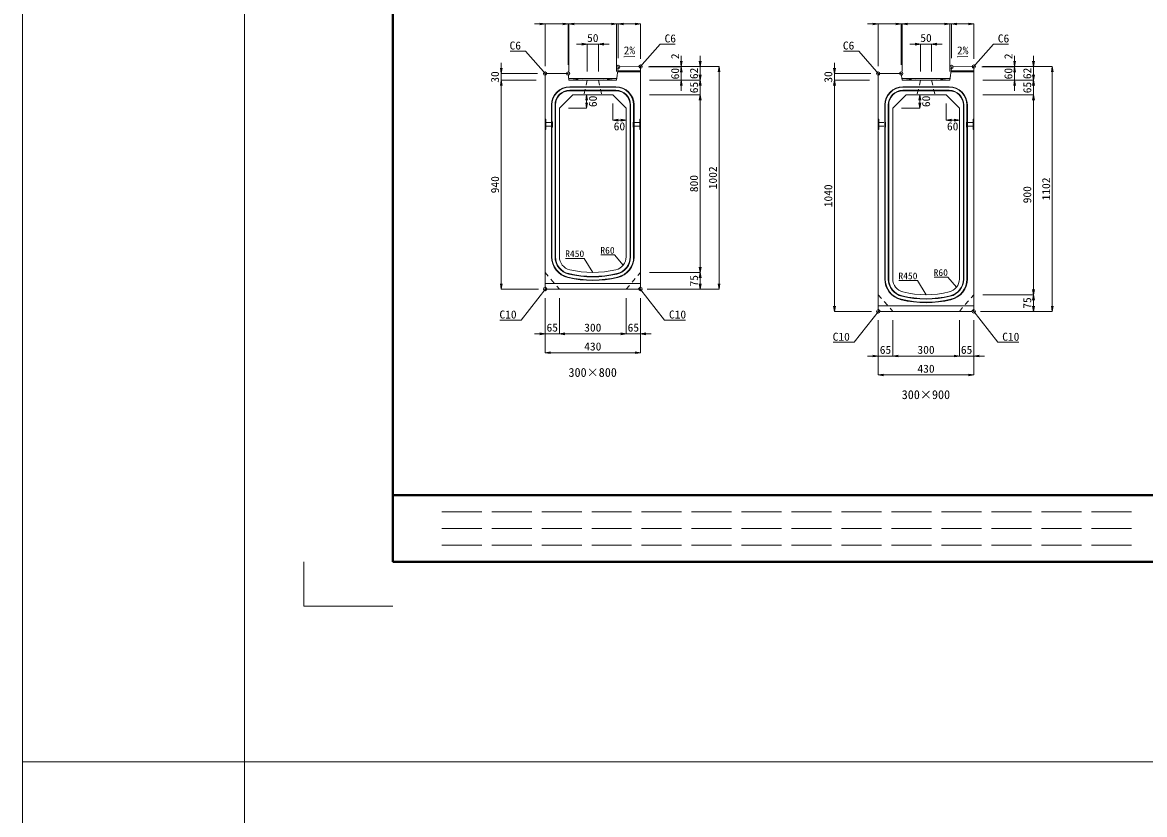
# Model space of a CAD drawing. Units: millimetres at full size. Extents: x -1267 to 18002, y -8037 to 14483.
# Drawn here: x -1267 to 3784, y -934 to 2631 of the extents above; entities that cross this region are included whole.
import ezdxf
from ezdxf.enums import TextEntityAlignment as Align

# ---------------------------------------------------------------- set-up
doc = ezdxf.new("R2010")
doc.units = ezdxf.units.MM
doc.header["$LTSCALE"] = 30
doc.header["$PDMODE"] = 32
doc.header["$PDSIZE"] = 15
doc.linetypes.add('DASHED', pattern=[7.5, 6, -1.5])
doc.linetypes.add('USER1', pattern=[1.35, 0.75, -0.6])
for name, color, linetype, lineweight in [('0_2', 5, 'Continuous', 13), ('Defpoints_3', 1, 'Continuous', 13), ('インサート', 3, 'USER1', 9), ('図枠', 7, 'Continuous', 5), ('寸法線', 7, 'Continuous', 13), ('引出線', 4, 'Continuous', 13), ('排水孔', 30, 'USER1', 9), ('本体', 2, 'Continuous', 13), ('目地', 132, 'Continuous', 5), ('補助線', 8, 'Continuous', 13)]:
    doc.layers.add(name, color=color, linetype=linetype, lineweight=lineweight)
doc.layers.add('文字', color=7, linetype='Continuous')
doc.styles.add('ＭＳ 明朝', font='')
doc.styles.get('ＭＳ 明朝').set_extended_font_data('MS Mincho')

# ---------------------------------------------------------------- blocks, each defined once
blk = doc.blocks.new('open_arrow')
at = {"color": 0, "linetype": 'Continuous', "lineweight": -2}
blk.add_lwpolyline([(7.5, 1.25), (0, 0), (7.5, -1.25)], dxfattribs=at)

msp = doc.modelspace()

# ---------------------------------------------------------------- linework, layer by layer
at = {"layer": '0_2'}
for p, q in [((-1267.22, 14483.45), (-1267.22, -8037.05)), ((-267.22, 14483.45), (-267.22, -8037.05)), ((-1267.22, -696.88), (18001.66, -696.88))]:
    msp.add_line(p, q, dxfattribs=at)
at = {"layer": 'Defpoints_3'}
for p, q in [((0, 203.2), (0, 3.2)), ((0, 3.2), (400, 3.2))]:
    msp.add_line(p, q, dxfattribs=at)
at = {"layer": 'インサート'}
for p, q in [((1088.2, 2181.36), (1115.2, 2181.36)), ((1088.2, 2181.36), (1088.2, 2164.36)), ((1118.2, 2185.36), (1115.2, 2185.36)), ((1115.2, 2185.36), (1115.2, 2160.36)), ((1118.2, 2160.36), (1118.2, 2185.36)), ((1481.8, 2185.36), (1484.8, 2185.36)), ((1481.8, 2160.36), (1481.8, 2185.36)), ((1484.8, 2185.36), (1484.8, 2160.36)), ((1511.8, 2181.36), (1484.8, 2181.36)), ((1511.8, 2181.36), (1511.8, 2164.36)), ((2588.2, 2181.36), (2615.2, 2181.36)), ((2588.2, 2181.36), (2588.2, 2164.36)), ((2618.2, 2185.36), (2615.2, 2185.36)), ((2615.2, 2185.36), (2615.2, 2160.36)), ((2618.2, 2160.36), (2618.2, 2185.36)), ((2981.8, 2185.36), (2984.8, 2185.36)), ((2981.8, 2160.36), (2981.8, 2185.36)), ((2984.8, 2185.36), (2984.8, 2160.36)), ((3011.8, 2181.36), (2984.8, 2181.36)), ((3011.8, 2181.36), (3011.8, 2164.36)), ((1088.2, 2164.36), (1115.2, 2164.36)), ((1115.2, 2160.36), (1118.2, 2160.36)), ((1484.8, 2160.36), (1481.8, 2160.36)), ((1511.8, 2164.36), (1484.8, 2164.36)), ((2588.2, 2164.36), (2615.2, 2164.36)), ((2615.2, 2160.36), (2618.2, 2160.36)), ((2984.8, 2160.36), (2981.8, 2160.36)), ((3011.8, 2164.36), (2984.8, 2164.36))]:
    msp.add_line(p, q, dxfattribs=at)
at = {"layer": '図枠', "lineweight": 40}
for p, q in [((400, 203.2), (400, 5743.2)), ((400, 503.2), (8200, 503.2)), ((400, 203.2), (8200, 203.2))]:
    msp.add_line(p, q, dxfattribs=at)
at = {"layer": '図枠', "linetype": 'DASHED', "lineweight": 9}
for p, q in [((3725, 428.2), (600, 428.2)), ((3725, 353.2), (600, 353.2)), ((3725, 278.2), (600, 278.2))]:
    msp.add_line(p, q, dxfattribs=at)
at = {"layer": '寸法線'}
for p, q in [((1037, 2624.6), (1188.75, 2624.6)), ((1085, 2434.86), (1085, 2624.6)), ((1140.75, 2624.6), (1240.5, 2624.6)), ((1188.75, 2440.86), (1188.75, 2624.6)), ((1188.75, 2440.86), (1188.75, 2624.6)), ((1192.5, 2410.86), (1192.5, 2624.6)), ((1192.5, 2624.6), (1407.5, 2624.6)), ((1192.5, 2410.86), (1192.5, 2624.6)), ((1359.5, 2624.6), (1463, 2624.6)), ((1407.5, 2410.86), (1407.5, 2624.6)), ((1407.5, 2410.86), (1407.5, 2624.6)), ((1415, 2470.86), (1415, 2624.6)), ((1415, 2624.6), (1515, 2624.6)), ((1415, 2470.86), (1415, 2624.6)), ((1515, 2466.86), (1515, 2624.6)), ((2537, 2624.6), (2688.75, 2624.6)), ((2585, 2434.86), (2585, 2624.6)), ((2640.75, 2624.6), (2740.5, 2624.6)), ((2688.75, 2440.86), (2688.75, 2624.6)), ((2688.75, 2440.86), (2688.75, 2624.6)), ((2692.5, 2410.86), (2692.5, 2624.6)), ((2692.5, 2624.6), (2907.5, 2624.6)), ((2692.5, 2410.86), (2692.5, 2624.6)), ((2859.5, 2624.6), (2963, 2624.6)), ((2907.5, 2410.86), (2907.5, 2624.6)), ((2907.5, 2410.86), (2907.5, 2624.6)), ((2915, 2470.86), (2915, 2624.6)), ((2915, 2624.6), (3015, 2624.6)), ((2915, 2470.86), (2915, 2624.6)), ((3015, 2466.86), (3015, 2624.6)), ((1227, 2533.41), (1373, 2533.41)), ((1275, 2410.86), (1275, 2533.41)), ((1325, 2410.86), (1325, 2533.41)), ((2727, 2533.41), (2873, 2533.41)), ((2775, 2410.86), (2775, 2533.41)), ((2825, 2410.86), (2825, 2533.41)), ((1698.51, 2382.86), (1698.51, 2480.86)), ((1783.51, 2322.86), (1783.51, 2480.86)), ((3198.51, 2382.86), (3198.51, 2480.86)), ((3283.51, 2322.86), (3283.51, 2480.86)), ((887.87, 2322.86), (887.87, 2448.86)), ((1550.92, 2430.86), (1698.51, 2430.86)), ((1550.92, 2430.86), (1698.51, 2430.86)), ((1555, 2432.86), (1783.51, 2432.86)), ((1555, 2432.86), (1868.51, 2432.86)), ((1555, 2432.86), (1698.51, 2432.86)), ((1698.51, 2322.86), (1698.51, 2430.86)), ((1868.51, 1430.86), (1868.51, 2432.86)), ((2387.87, 2322.86), (2387.87, 2448.86)), ((3050.92, 2430.86), (3198.51, 2430.86)), ((3050.92, 2430.86), (3198.51, 2430.86)), ((3055, 2432.86), (3283.51, 2432.86)), ((3055, 2432.86), (3368.51, 2432.86)), ((3055, 2432.86), (3198.51, 2432.86)), ((3198.51, 2322.86), (3198.51, 2430.86)), ((3368.51, 1330.86), (3368.51, 2432.86)), ((1051, 2400.86), (887.87, 2400.86)), ((1783.51, 2257.86), (1783.51, 2418.86)), ((2551, 2400.86), (2387.87, 2400.86)), ((3283.51, 2257.86), (3283.51, 2418.86)), ((887.87, 1430.86), (887.87, 2370.86)), ((1045, 2370.86), (887.87, 2370.86)), ((1045, 2370.86), (887.87, 2370.86)), ((1555, 2370.86), (1783.51, 2370.86)), ((1555, 2370.86), (1783.51, 2370.86)), ((1555, 2370.86), (1698.51, 2370.86)), ((2387.87, 1330.86), (2387.87, 2370.86)), ((2545, 2370.86), (2387.87, 2370.86)), ((2545, 2370.86), (2387.87, 2370.86)), ((3055, 2370.86), (3283.51, 2370.86)), ((3055, 2370.86), (3283.51, 2370.86)), ((3055, 2370.86), (3198.51, 2370.86)), ((1272.17, 2245.86), (1272.17, 2305.86)), ((1555, 2305.86), (1783.51, 2305.86)), ((1555, 2305.86), (1783.51, 2305.86)), ((1783.51, 1505.86), (1783.51, 2305.86)), ((2772.17, 2245.86), (2772.17, 2305.86)), ((3055, 2305.86), (3283.51, 2305.86)), ((3055, 2305.86), (3283.51, 2305.86)), ((3283.51, 1405.86), (3283.51, 2305.86)), ((1190, 2245.86), (1272.17, 2245.86)), ((1390, 2265.86), (1390, 2191.63)), ((2690, 2245.86), (2772.17, 2245.86)), ((2890, 2265.86), (2890, 2191.63)), ((1390, 2191.63), (1450, 2191.63)), ((2890, 2191.63), (2950, 2191.63)), ((1555, 1505.86), (1783.51, 1505.86)), ((1555, 1505.86), (1783.51, 1505.86)), ((1783.51, 1430.86), (1783.51, 1505.86)), ((1055, 1430.86), (887.87, 1430.86)), ((1545, 1430.86), (1783.51, 1430.86)), ((1545, 1430.86), (1868.51, 1430.86)), ((1085, 1390.86), (1085, 1229.7)), ((1085, 1390.86), (1085, 1144.7)), ((1150, 1390.86), (1150, 1229.7)), ((1150, 1390.86), (1150, 1229.7)), ((1450, 1390.86), (1450, 1229.7)), ((1450, 1390.86), (1450, 1229.7)), ((1515, 1390.86), (1515, 1229.7)), ((1515, 1390.86), (1515, 1144.7)), ((3055, 1405.86), (3283.51, 1405.86)), ((3055, 1405.86), (3283.51, 1405.86)), ((3283.51, 1330.86), (3283.51, 1405.86)), ((2555, 1330.86), (2387.87, 1330.86)), ((3045, 1330.86), (3283.51, 1330.86)), ((3045, 1330.86), (3368.51, 1330.86)), ((2585, 1290.86), (2585, 1129.7)), ((2585, 1290.86), (2585, 1044.7)), ((2650, 1290.86), (2650, 1129.7)), ((2650, 1290.86), (2650, 1129.7)), ((2950, 1290.86), (2950, 1129.7)), ((2950, 1290.86), (2950, 1129.7)), ((3015, 1290.86), (3015, 1129.7)), ((3015, 1290.86), (3015, 1044.7)), ((1037, 1229.7), (1198, 1229.7)), ((1150, 1229.7), (1450, 1229.7)), ((1402, 1229.7), (1563, 1229.7)), ((1085, 1144.7), (1515, 1144.7)), ((2537, 1129.7), (2698, 1129.7)), ((2650, 1129.7), (2950, 1129.7)), ((2902, 1129.7), (3063, 1129.7)), ((2585, 1044.7), (3015, 1044.7))]:
    msp.add_line(p, q, dxfattribs=at)
at = {"layer": '引出線'}
for points in [[(1512, 2429.8), (1603.03, 2534.12), (1671.38, 2534.12)], [(3012, 2429.8), (3103.03, 2534.12), (3171.38, 2534.12)], [(1088, 2397.86), (996.97, 2502.18), (928.62, 2502.18)], [(1439.91, 2476.3), (1488.62, 2477.27), (1439.88, 2476.3)], [(2588, 2397.86), (2496.97, 2502.18), (2428.62, 2502.18)], [(2939.91, 2476.3), (2988.62, 2477.27), (2939.88, 2476.3)], [(1300, 1505.86), (1261.49, 1569.41), (1177.31, 1569.41)], [(1437.07, 1539.18), (1398.48, 1584.58), (1336.25, 1584.58)], [(2800, 1405.86), (2761.49, 1469.41), (2677.31, 1469.41)], [(2937.07, 1439.18), (2898.48, 1484.58), (2836.25, 1484.58)], [(1090, 1435.86), (977.02, 1291.43), (882.35, 1291.43)], [(1510, 1435.86), (1622.98, 1291.43), (1717.65, 1291.43)], [(2590, 1335.86), (2477.02, 1191.43), (2382.35, 1191.43)], [(3010, 1335.86), (3122.98, 1191.43), (3217.65, 1191.43)]]:
    msp.add_lwpolyline(points, dxfattribs=at)
at = {"layer": '排水孔'}
for p, q in [((1275, 2370.86), (1191.5, 2378.86)), ((1325, 2370.86), (1408.5, 2378.86)), ((2775, 2370.86), (2691.5, 2378.86)), ((2825, 2370.86), (2908.5, 2378.86)), ((1275, 2370.86), (1260, 2305.86)), ((1325, 2370.86), (1340, 2305.86)), ((2775, 2370.86), (2760, 2305.86)), ((2825, 2370.86), (2840, 2305.86))]:
    msp.add_line(p, q, dxfattribs=at)
at = {"layer": '本体'}
for p, q in [((1407.5, 2370.86), (1414.36, 2425.71)), ((1509, 2432.74), (1420.19, 2430.96)), ((1509, 2432.74), (1515, 2426.86)), ((1515, 1440.86), (1515, 2426.86)), ((2907.5, 2370.86), (2914.36, 2425.71)), ((3009, 2432.74), (2920.19, 2430.96)), ((3009, 2432.74), (3015, 2426.86)), ((3015, 1340.86), (3015, 2426.86)), ((1091, 2400.86), (1085, 2394.86)), ((1085, 2394.86), (1085, 1440.86)), ((1091, 2400.86), (1188.75, 2400.86)), ((1192.5, 2370.86), (1188.75, 2400.86)), ((2591, 2400.86), (2585, 2394.86)), ((2585, 2394.86), (2585, 1340.86)), ((2591, 2400.86), (2688.75, 2400.86)), ((2692.5, 2370.86), (2688.75, 2400.86)), ((1192.5, 2370.86), (1407.5, 2370.86)), ((2692.5, 2370.86), (2907.5, 2370.86)), ((1150, 2245.86), (1210, 2305.86)), ((1210, 2305.86), (1390, 2305.86)), ((1390, 2305.86), (1450, 2245.86)), ((2650, 2245.86), (2710, 2305.86)), ((2710, 2305.86), (2890, 2305.86)), ((2890, 2305.86), (2950, 2245.86)), ((1150, 2245.86), (1150, 1576.39)), ((1450, 1576.39), (1450, 2245.86)), ((2650, 2245.86), (2650, 1476.39)), ((2950, 1476.39), (2950, 2245.86)), ((1085, 1440.86), (1095, 1430.86)), ((1095, 1430.86), (1505, 1430.86)), ((1505, 1430.86), (1515, 1440.86)), ((2585, 1340.86), (2595, 1330.86)), ((2595, 1330.86), (3005, 1330.86)), ((3005, 1330.86), (3015, 1340.86))]:
    msp.add_line(p, q, dxfattribs=at)
at = {"layer": '本体', "lineweight": 9}
for p, q in [((1191.5, 2378.86), (1408.5, 2378.86)), ((2691.5, 2378.86), (2908.5, 2378.86)), ((1085, 2197.36), (1088.2, 2195.36)), ((1088.2, 2195.36), (1088.2, 2150.36)), ((1515, 2197.36), (1511.8, 2195.36)), ((1511.8, 2195.36), (1511.8, 2150.36)), ((2585, 2197.36), (2588.2, 2195.36)), ((2588.2, 2195.36), (2588.2, 2150.36)), ((3015, 2197.36), (3011.8, 2195.36)), ((3011.8, 2195.36), (3011.8, 2150.36)), ((1088.2, 2150.36), (1085, 2148.36)), ((1511.8, 2150.36), (1515, 2148.36)), ((2588.2, 2150.36), (2585, 2148.36)), ((3011.8, 2150.36), (3015, 2148.36)), ((1085, 1455.86), (1515, 1455.86)), ((2585, 1355.86), (3015, 1355.86))]:
    msp.add_line(p, q, dxfattribs=at)
at = {"layer": '本体', "linetype": 'USER1', "lineweight": 9}
for p, q in [((1085, 1505.86), (1150, 1430.86)), ((1450, 1430.86), (1515, 1505.86)), ((2585, 1405.86), (2650, 1330.86)), ((2950, 1330.86), (3015, 1405.86))]:
    msp.add_line(p, q, dxfattribs=at)
at = {"layer": '本体'}
for centre, radius, start, end in [((1420.31, 2424.96), 6, 91.14576, 172.87498), ((2920.31, 2424.96), 6, 91.14576, 172.87498), ((1210, 1576.39), 60, 180, 256.65764), ((1390, 1576.39), 60, 283.34236, 0), ((1300, 1955.86), 450, 256.65764, 283.34236), ((2710, 1476.39), 60, 180, 256.65764), ((2890, 1476.39), 60, 283.34236, 0), ((2800, 1855.86), 450, 256.65764, 283.34236)]:
    msp.add_arc(centre, radius, start, end, dxfattribs=at)
at = {"layer": '目地'}
for p, q in [((1515, 2408.86), (1412.25, 2408.86)), ((1515, 2412.86), (1412.75, 2412.86)), ((3015, 2408.86), (2912.25, 2408.86)), ((3015, 2412.86), (2912.75, 2412.86)), ((1404, 2341.86), (1196, 2341.86)), ((1404, 2339.86), (1196, 2339.86)), ((1404, 2325.86), (1196, 2325.86)), ((1404, 2323.86), (1196, 2323.86)), ((2904, 2341.86), (2696, 2341.86)), ((2904, 2339.86), (2696, 2339.86)), ((2904, 2325.86), (2696, 2325.86)), ((2904, 2323.86), (2696, 2323.86)), ((1114, 2259.86), (1114, 1576.39)), ((1116, 2259.86), (1116, 1576.39)), ((1130, 2259.86), (1130, 1576.39)), ((1132, 2259.86), (1132, 1576.39)), ((1468, 1576.39), (1468, 2259.86)), ((1470, 1576.39), (1470, 2259.86)), ((1484, 1576.39), (1484, 2259.86)), ((1486, 1576.39), (1486, 2259.86)), ((2614, 2259.86), (2614, 1476.39)), ((2616, 2259.86), (2616, 1476.39)), ((2630, 2259.86), (2630, 1476.39)), ((2632, 2259.86), (2632, 1476.39)), ((2968, 1476.39), (2968, 2259.86)), ((2970, 1476.39), (2970, 2259.86)), ((2984, 1476.39), (2984, 2259.86)), ((2986, 1476.39), (2986, 2259.86))]:
    msp.add_line(p, q, dxfattribs=at)
for centre, radius, start, end in [((1196, 2259.86), 82, 90, 180), ((1196, 2259.86), 80, 90, 180), ((1196, 2259.86), 66, 90, 180), ((1196, 2259.86), 64, 90, 180), ((1404, 2259.86), 82, 0, 90), ((1404, 2259.86), 80, 0, 90), ((1404, 2259.86), 66, 0, 90), ((1404, 2259.86), 64, 0, 90), ((2696, 2259.86), 82, 90, 180), ((2696, 2259.86), 80, 90, 180), ((2696, 2259.86), 66, 90, 180), ((2696, 2259.86), 64, 90, 180), ((2904, 2259.86), 82, 0, 90), ((2904, 2259.86), 80, 0, 90), ((2904, 2259.86), 66, 0, 90), ((2904, 2259.86), 64, 0, 90), ((1210, 1576.39), 96, 180, 256.65764), ((1210, 1576.39), 94, 180, 256.65764), ((1210, 1576.39), 80, 180, 256.65764), ((1210, 1576.39), 78, 180, 256.65764), ((1390, 1576.39), 78, 283.34236, 360), ((1390, 1576.39), 80, 283.34236, 360), ((1390, 1576.39), 94, 283.34236, 0), ((1390, 1576.39), 96, 283.34236, 0), ((1300, 1955.86), 486, 256.65764, 283.34236), ((1300, 1955.86), 484, 256.65764, 283.34236), ((1300, 1955.86), 470, 256.65764, 283.34236), ((1300, 1955.86), 468, 256.65764, 283.34236), ((2710, 1476.39), 96, 180, 256.65764), ((2710, 1476.39), 94, 180, 256.65764), ((2710, 1476.39), 80, 180, 256.65764), ((2710, 1476.39), 78, 180, 256.65764), ((2890, 1476.39), 78, 283.34236, 360), ((2890, 1476.39), 80, 283.34236, 360), ((2890, 1476.39), 94, 283.34236, 0), ((2890, 1476.39), 96, 283.34236, 0), ((2800, 1855.86), 486, 256.65764, 283.34236), ((2800, 1855.86), 484, 256.65764, 283.34236), ((2800, 1855.86), 470, 256.65764, 283.34236), ((2800, 1855.86), 468, 256.65764, 283.34236)]:
    msp.add_arc(centre, radius, start, end, dxfattribs=at)
at = {"layer": '補助線'}
for p in [(1415, 2430.86), (1515, 2432.86), (2915, 2430.86), (3015, 2432.86), (1085, 2400.86), (1188.75, 2400.86), (2585, 2400.86), (2688.75, 2400.86), (1085, 1430.86), (1515, 1430.86), (2585, 1330.86), (3015, 1330.86)]:
    msp.add_point(p, dxfattribs=at)

# ---------------------------------------------------------------- block references
at = {"layer": '寸法線', "xscale": 3.2, "yscale": 3.2}
for p, rotation in [((1085, 2624.6), 180), ((1188.75, 2624.6), 180), ((1188.75, 2624.6), 180), ((1407.5, 2624.6), 180), ((1407.5, 2624.6), 180), ((1515, 2624.6), 180), ((2585, 2624.6), 180), ((2688.75, 2624.6), 180), ((2688.75, 2624.6), 180), ((2907.5, 2624.6), 180), ((2907.5, 2624.6), 180), ((3015, 2624.6), 180), ((1275, 2533.41), 180), ((2775, 2533.41), 180), ((887.87, 2400.86), 90), ((1698.51, 2432.86), 90), ((1698.51, 2430.86), 270), ((1698.51, 2430.86), 270), ((1783.51, 2432.86), 90), ((1868.51, 2432.86), 270), ((2387.87, 2400.86), 90), ((3198.51, 2432.86), 90), ((3198.51, 2430.86), 270), ((3198.51, 2430.86), 270), ((3283.51, 2432.86), 90), ((3368.51, 2432.86), 270), ((1783.51, 2370.86), 90), ((3283.51, 2370.86), 90), ((887.87, 2370.86), 270), ((887.87, 2370.86), 270), ((1698.51, 2370.86), 270), ((1783.51, 2370.86), 270), ((2387.87, 2370.86), 270), ((2387.87, 2370.86), 270), ((3198.51, 2370.86), 270), ((3283.51, 2370.86), 270), ((1272.17, 2305.86), 270), ((1783.51, 2305.86), 270), ((1783.51, 2305.86), 270), ((2772.17, 2305.86), 270), ((3283.51, 2305.86), 270), ((3283.51, 2305.86), 270), ((1272.17, 2245.86), 90), ((2772.17, 2245.86), 90), ((1450, 2191.63), 180), ((2950, 2191.63), 180), ((1783.51, 1505.86), 90), ((1783.51, 1505.86), 270), ((887.87, 1430.86), 90), ((1783.51, 1430.86), 90), ((1868.51, 1430.86), 90), ((3283.51, 1405.86), 90), ((3283.51, 1405.86), 270), ((2387.87, 1330.86), 90), ((3283.51, 1330.86), 90), ((3368.51, 1330.86), 90), ((1085, 1229.7), 180), ((1450, 1229.7), 180), ((1450, 1229.7), 180), ((1515, 1144.7), 180), ((2585, 1129.7), 180), ((2950, 1129.7), 180), ((2950, 1129.7), 180), ((3015, 1044.7), 180)]:
    msp.add_blockref('open_arrow', p, dxfattribs=dict(at, rotation=rotation))
for p in [(1192.5, 2624.6), (1192.5, 2624.6), (1415, 2624.6), (1415, 2624.6), (2692.5, 2624.6), (2692.5, 2624.6), (2915, 2624.6), (2915, 2624.6), (1325, 2533.41), (2825, 2533.41), (1390, 2191.63), (2890, 2191.63), (1150, 1229.7), (1150, 1229.7), (1515, 1229.7), (1085, 1144.7), (2650, 1129.7), (2650, 1129.7), (3015, 1129.7), (2585, 1044.7)]:
    msp.add_blockref('open_arrow', p, dxfattribs=at)
at = {"layer": '引出線'}
for p, xscale, yscale, rotation in [((1439.91, 2476.3), 0.16, 0.16, 1.1), ((2939.91, 2476.3), 0.16, 0.16, 1.1), ((1512, 2429.8), 0.16, 0.16, 48.9), ((3012, 2429.8), 0.16, 0.16, 48.9), ((1088, 2397.86), 0.16, 0.16, 131.1), ((2588, 2397.86), 0.16, 0.16, 131.1), ((1437.07, 1539.18), 0.133, 0.133, 130.4), ((1300, 1505.86), 0.133, 0.133, 121.2), ((1090, 1435.86), 0.16, 0.16, 232), ((1510, 1435.86), 0.16, 0.16, 308), ((2937.07, 1439.18), 0.133, 0.133, 130.4), ((2800, 1405.86), 0.133, 0.133, 121.2), ((2590, 1335.86), 0.16, 0.16, 232), ((3010, 1335.86), 0.16, 0.16, 308)]:
    msp.add_blockref('open_arrow', p, dxfattribs=dict(at, xscale=xscale, yscale=yscale, rotation=rotation))

# ---------------------------------------------------------------- texts
at = {"layer": '寸法線', "style": 'ＭＳ 明朝', "width": 1.05}
for s, p in [('50', (1300, 2561.41)), ('50', (2800, 2561.41)), ('60', (1420, 2163.63)), ('60', (2920, 2163.63)), ('65', (1117.5, 1257.7)), ('300', (1300, 1257.7)), ('65', (1482.5, 1257.7)), ('430', (1300, 1172.7)), ('65', (2617.5, 1157.7)), ('300', (2800, 1157.7)), ('65', (2982.5, 1157.7)), ('430', (2800, 1072.7))]:
    msp.add_text(s, height=36.03, dxfattribs=at).set_placement(p, align=Align.MIDDLE_CENTER)
for s, p in [('2', (1670.51, 2478.78)), ('2', (3170.51, 2478.78)), ('62', (1755.51, 2401.86)), ('62', (3255.51, 2401.86)), ('30', (859.87, 2385.86)), ('60', (1670.51, 2400.86)), ('30', (2359.87, 2385.86)), ('60', (3170.51, 2400.86)), ('65', (1755.51, 2338.36)), ('65', (3255.51, 2338.36)), ('60', (1300.17, 2275.86)), ('60', (2800.17, 2275.86)), ('1002', (1840.51, 1931.86)), ('940', (859.87, 1900.86)), ('800', (1755.51, 1905.86)), ('1102', (3340.51, 1881.86)), ('1040', (2359.87, 1850.86)), ('900', (3255.51, 1855.86)), ('75', (1755.51, 1468.36)), ('75', (3255.51, 1368.36))]:
    msp.add_text(s, height=36.03, rotation=90, dxfattribs=at).set_placement(p, align=Align.MIDDLE_CENTER)
at = {"layer": '引出線', "style": 'ＭＳ 明朝', "width": 1.05}
for s, p in [('C6', (1623.03, 2577.32)), ('C6', (3123.03, 2577.32)), ('C10', (1642.98, 1334.63)), ('C10', (3142.98, 1234.63))]:
    msp.add_text(s, height=36.03, dxfattribs=at).set_placement(p, align=Align.TOP_LEFT)
for s, height, p in [('C6', 36.03, (976.97, 2545.38)), ('C6', 36.03, (2476.97, 2545.38)), ('R60', 30.02, (1398.48, 1620.58)), ('R450', 30.02, (1261.49, 1605.41)), ('R60', 30.02, (2898.48, 1520.58)), ('R450', 30.02, (2761.49, 1505.41)), ('C10', 36.03, (957.02, 1334.63)), ('C10', 36.03, (2457.02, 1234.63))]:
    msp.add_text(s, height=height, dxfattribs=at).set_placement(p, align=Align.TOP_RIGHT)
for p in [(1438.94, 2523.19), (2938.94, 2523.19)]:
    msp.add_text('2%', height=36.03, rotation=1.146, dxfattribs=at).set_placement(p, align=Align.TOP_LEFT)
at = {"layer": '文字', "style": 'ＭＳ 明朝'}
for s, p in [('300×800', (1299.52, 1055.89)), ('300×900', (2799.52, 955.89))]:
    msp.add_text(s, height=40.03, dxfattribs=at).set_placement(p, align=Align.MIDDLE_CENTER)

doc.saveas('drawing.dxf')
